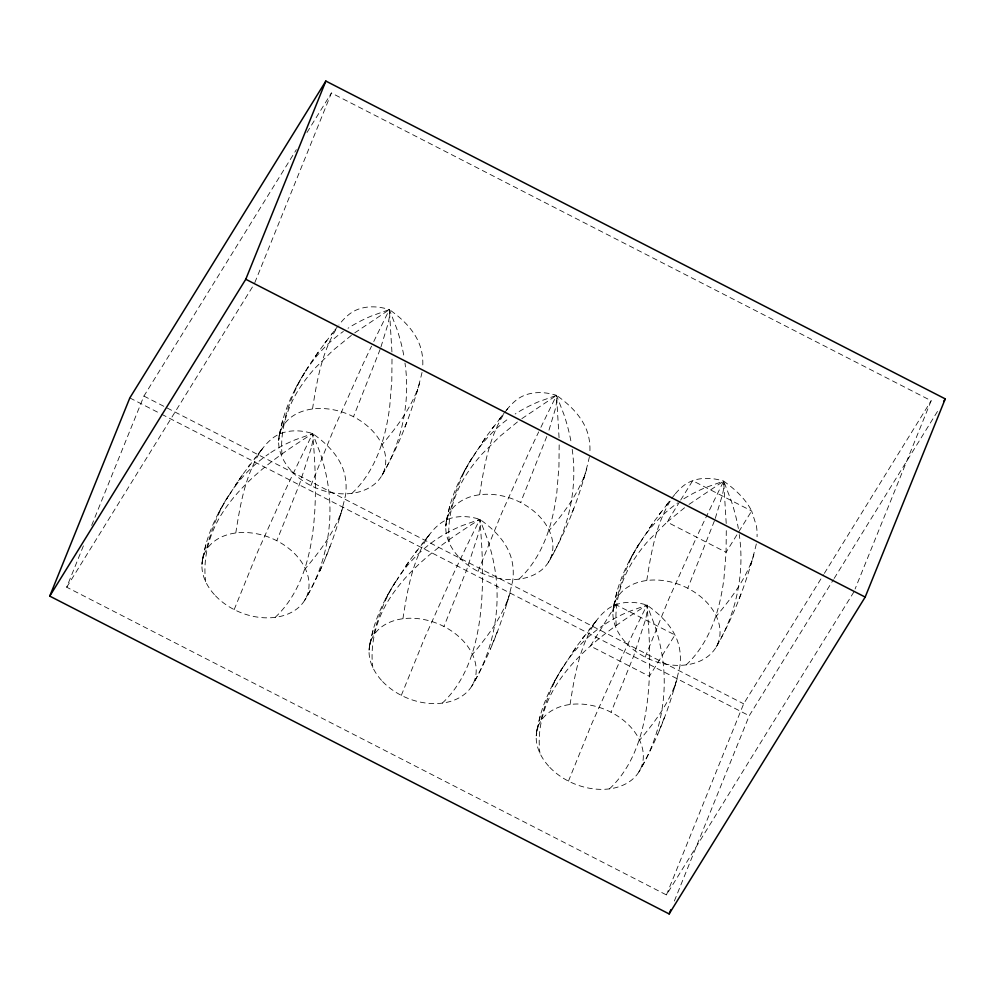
<?xml version="1.0" encoding="UTF-8"?>
<svg xmlns="http://www.w3.org/2000/svg" width="995" height="995" viewBox="0 0 995 995"><rect width="100%" height="100%" fill="white"/><g stroke="black" fill="none" stroke-linecap="round" stroke-linejoin="round"><path stroke-width="0.75" stroke-dasharray="4.97 3.73" d="M389.679 313.537L389.393 309.607C375.413 305.092 358.635 305.39 347.28 315.912A161.538 68.307 82.5 0 0 338.897 325.079M235.79 532.972C240.181 504.925 245.106 475.685 260.603 451.32A161.538 68.307 82.5 0 1 270.578 439.902C281.933 429.38 298.699 429.081 312.679 433.596C327.989 444.355 342.541 458.993 345.439 478.309A161.538 87.747 -25 0 1 345.601 494.925C337.23 531.728 323.499 567.635 304.644 600.383C325.676 565.931 334.308 524.042 327.877 484.117A253.053 172.856 31.7 0 0 320.054 452.688L312.679 433.596L295.055 439.865A253.053 172.856 31.7 0 0 268.874 453.844M312.505 408.982C316.895 380.936 321.808 351.695 337.317 327.33M402.925 618.728C407.316 590.682 412.241 561.441 427.75 537.076A161.538 68.307 82.5 0 1 437.713 525.658C449.068 515.136 465.834 514.85 479.814 519.353C495.137 530.111 509.676 544.75 512.574 564.078A161.538 87.747 -25 0 1 512.736 580.682C504.365 617.497 490.635 653.404 471.779 686.152C492.811 651.688 501.455 609.798 495.012 569.886A253.053 172.856 31.7 0 0 487.189 538.457L479.814 519.353L462.202 525.621A253.053 172.856 31.7 0 0 436.009 539.601C420.649 550.086 407.49 563.68 397.241 579.177M479.64 494.739C484.03 466.692 488.955 437.452 504.453 413.087M570.073 704.497C574.463 676.438 579.376 647.21 594.886 622.833A161.538 68.307 82.5 0 1 604.848 611.428C616.203 600.893 632.982 600.607 646.961 605.122C662.272 615.868 676.811 630.507 679.709 649.834A161.538 87.747 -25 0 1 679.871 666.439C671.501 703.254 657.77 739.161 638.914 771.909C659.959 737.444 668.59 695.555 662.148 655.643A253.053 172.856 31.7 0 0 654.324 624.213L646.961 605.122L629.337 611.39A253.053 172.856 31.7 0 0 603.157 625.357M646.775 580.508C651.165 552.449 656.091 523.221 671.588 498.843M205.865 544.539L201.935 564.364C204.895 539.414 215.393 516.019 228.962 495.1C218.328 511.915 210.84 530.596 206.326 549.937M282.58 420.549L278.637 440.375C283.824 398.124 309.694 362.528 335.091 329.855M373.013 630.295L369.07 650.121C372.03 625.171 382.528 601.776 396.097 580.869C385.463 597.672 377.976 616.353 373.461 635.705M449.715 506.306L445.785 526.131C448.733 501.181 459.23 477.787 472.799 456.879C462.178 473.682 454.69 492.363 450.175 511.716M540.148 716.052L536.218 735.877C539.166 710.928 549.663 687.545 563.232 666.625C552.598 683.428 545.123 702.122 540.608 721.462M616.85 592.062L612.92 611.888C615.88 586.938 626.377 563.556 639.947 542.636C629.313 559.439 621.825 578.132 617.31 597.473M422.042 372.428C413.41 408.659 400.04 444.106 381.346 476.394C401.831 442.775 410.661 402.092 404.977 363.063M589.438 456.693C581.08 493.508 567.349 529.415 548.494 562.163C568.966 528.532 577.809 487.849 572.113 448.82M756.324 543.954C747.693 580.184 734.31 615.631 715.629 647.919C736.113 614.301 744.944 573.605 739.26 534.576M202.371 560.359L203.938 552.3M279.073 436.37L280.652 428.31M369.506 646.116L371.073 638.056M446.208 522.126L447.787 514.067M536.641 731.872L538.22 723.813M613.355 607.883L614.922 599.823M283.028 425.947C287.555 406.607 295.03 387.926 305.664 371.11M311.161 448.322L299.445 484.354L276.797 540.72M339.581 518.072L341.932 510.36M416.296 394.082L418.634 386.371M506.716 603.828L509.067 596.117M583.431 479.839L585.781 472.127M673.864 689.597L676.202 681.873M750.566 565.608L752.916 557.884M548.979 430.163L555.011 410.089A253.053 21.529 -62.8 0 0 556.814 399.293L556.528 395.363C542.549 390.861 525.783 391.147 514.415 401.669A161.538 68.307 82.5 0 0 506.032 410.848M342.964 507.139C335.663 530.36 320.838 550.272 305.316 568.642M419.666 383.15C412.378 406.37 397.54 426.283 382.018 444.653M510.099 592.908C502.798 616.129 487.973 636.029 472.451 654.411M586.801 468.919C579.513 492.139 564.675 512.039 549.153 530.422M677.234 678.665C669.946 701.885 655.108 721.785 639.586 740.168M753.936 554.675C746.648 577.896 731.822 597.796 716.3 616.179M380.973 346.894L387.876 324.333A253.053 21.529 -62.8 0 0 389.679 313.537M715.256 518.42L722.146 495.858A253.053 21.529 -62.8 0 0 723.962 485.05L723.663 481.132C709.684 476.617 692.918 476.903 681.55 487.426A161.538 68.307 82.5 0 0 673.167 496.604M380.115 349.394L353.499 416.731M546.777 436.494L520.634 502.487M714.398 520.92L687.781 588.256M234.173 609.612L257.506 552.138L285.602 489.652A253.053 21.529 -62.8 0 1 302.144 455.038L312.679 433.596L312.977 437.526A253.053 21.529 -62.8 0 1 311.174 448.31M310.888 485.622L334.221 428.148L362.304 365.662A253.053 21.529 -62.8 0 1 371.545 346.16M401.321 695.368L424.654 637.907L452.737 575.408A253.053 21.529 -62.8 0 1 469.279 540.795L479.814 519.353L480.112 523.283A253.053 21.529 -62.8 0 1 478.309 534.066L466.593 570.11L443.932 626.477M478.023 571.379L501.356 513.917L529.439 451.419A253.053 21.529 -62.8 0 1 538.681 431.917M568.456 781.125L591.789 723.663L619.873 661.178A253.053 21.529 -62.8 0 1 636.414 626.551L646.961 605.122L647.247 609.039A253.053 21.529 -62.8 0 1 645.457 619.835L633.728 655.867L611.067 712.246M645.158 657.135L668.491 599.674L696.587 537.188M325.216 558.581L329.992 546.33M404.828 427.116L406.694 422.34M497.127 632.086L490.373 649.001M571.963 512.873L573.841 508.097M664.274 717.855L657.508 734.77M739.111 598.642L740.976 593.866M853.946 591.838L666.439 894.928L66.702 587.199L84.115 544.091M91.664 525.41L143.914 396.085L296.373 149.66M254.795 282.679L331.422 92.995L931.158 400.724L855.103 588.965M666.439 894.928L743.651 703.813L823.549 574.662M674.361 901.01L749.223 715.741L833.35 579.749M320.029 570.744L323.226 563.245M218.651 512.661L224.186 502.823M295.353 388.672L300.888 378.834M385.786 598.418L391.321 588.592M462.501 474.428L468.023 464.603M552.934 684.174L558.456 674.349M629.636 560.185L635.158 550.359M228.141 496.48L226.238 499.589L242.394 474.851L263.799 446.954M304.843 372.491L302.94 375.6C313.238 358.362 326.895 343.001 343.374 331.447M395.276 582.237L393.373 585.358L409.53 560.608L430.947 532.723M471.978 458.247L470.075 461.369L486.232 436.618L504.03 413.286M562.411 667.993L560.508 671.115L576.665 646.364L598.082 618.48M639.126 544.004L637.21 547.126L653.379 522.375L669.374 501.38M306.97 132.534L331.422 92.995M66.702 587.199L254.21 284.11M679.871 501.38L667.085 522.052L649.113 539.887A161.538 87.747 -25 0 0 634.748 558.394C620.843 579.003 613.455 604.351 616.639 629.213M680.667 500.099L692.657 480.722L751.648 510.982L756.411 525.845A161.538 87.747 -25 0 1 757.058 536.703M824.357 573.356L931.158 400.724M834.171 578.431L938.72 409.442M242.394 474.851L235.616 484.664M315.253 356.459L319.096 350.862M482.388 442.215L486.232 436.618M405.686 566.205L409.53 560.608M649.524 527.984L653.379 522.375M572.822 651.974L576.665 646.364M230.106 493.421C240.355 477.923 253.501 464.304 268.886 453.857M473.943 455.188C483.471 440.86 495.386 428.037 509.403 417.999M641.091 540.957C650.854 526.231 663.168 513.121 677.657 502.972M564.376 664.946C574.625 649.436 587.771 635.83 603.169 625.37M325.838 341.758L324.942 343.001L328.624 337.989M249.136 465.747L248.24 466.991L251.922 461.978M492.985 427.514L492.077 428.758L495.771 423.746M416.271 551.504L415.375 552.747L419.057 547.735M660.12 513.271L659.225 514.514L662.906 509.502M583.418 637.273L582.51 638.504L586.192 633.492M337.79 326.36L331.472 334.308M261.076 450.349L254.757 458.297M428.211 536.118L421.905 544.066M595.358 621.875L589.04 629.823M507.649 408.734L498.607 420.077M674.784 494.49L665.742 505.833M351.882 493.358C369.692 476.816 379.978 453.819 385.463 430.487A161.538 68.307 82.5 0 0 389.692 406.768L391.806 380.799L392.03 356.26M275.18 617.348C292.99 600.806 303.276 577.809 308.761 554.476A161.538 68.307 82.5 0 0 312.99 530.758C316.97 498.507 315.427 465.884 312.679 433.596C285.826 450.387 259.434 468.682 238.128 492.351A161.538 87.747 -25 0 0 223.763 510.858C209.858 531.479 202.47 556.814 205.654 581.677M519.029 579.127C536.84 562.573 547.113 539.576 552.611 516.243A161.538 68.307 82.5 0 0 556.827 492.537L558.941 466.555L559.19 443.434M442.315 703.117C460.125 686.562 470.411 663.565 475.896 640.233A161.538 68.307 82.5 0 0 480.125 616.527C484.105 584.264 482.575 551.653 479.814 519.353C452.961 536.143 426.569 554.439 405.263 578.107A161.538 87.747 -25 0 0 390.911 596.627C377.005 617.236 369.618 642.571 372.802 667.446M686.164 664.884C703.975 648.342 714.261 625.345 719.746 602A161.538 68.307 82.5 0 0 723.974 578.294L726.076 552.312L726.313 527.785M609.45 788.873C627.26 772.331 637.546 749.334 643.031 725.989A161.538 68.307 82.5 0 0 647.26 702.283C651.24 670.021 649.71 637.409 646.961 605.122C620.096 621.9 593.716 640.195 572.399 663.876A161.538 87.747 -25 0 0 558.046 682.383C544.141 702.992 536.753 728.34 539.937 753.203M351.359 335.402L332.815 350.526L314.83 368.361A161.538 87.747 -25 0 0 300.478 386.868C286.572 407.49 279.185 432.825 282.369 457.688M517.4 421.992L499.95 436.295L481.966 454.118A161.538 87.747 -25 0 0 467.613 472.637C453.708 493.246 446.32 518.582 449.504 543.457M684.535 507.761L667.085 522.052L726.076 552.312L751.648 510.982C745.429 498.582 734.795 489.092 723.663 481.132L706.04 487.388A253.053 172.856 31.7 0 0 682.321 499.751M354.742 332.877L389.393 309.607C404.704 320.365 419.243 335.004 422.141 354.319A161.538 87.747 -25 0 1 422.788 365.19M521.877 418.634L556.528 395.363C571.839 406.122 586.378 420.761 589.276 440.088A161.538 87.747 -25 0 1 589.749 453.795M689.025 504.39L723.663 481.132L731.039 500.224A253.053 172.856 31.7 0 1 738.352 528.507M143.914 396.085L743.651 703.813M129.823 397.925L160.245 413.534M161.625 414.243L749.223 715.741M726.213 523.469L723.663 481.132L713.129 502.562A253.053 21.529 -62.8 0 0 696.575 537.188M559.066 437.713L556.528 395.363L538.904 401.632A253.053 172.856 31.7 0 0 515.174 413.995M391.93 351.956L389.393 309.607L371.769 315.875A253.053 172.856 31.7 0 0 348.039 328.238M373.772 341.534A253.053 21.529 -62.8 0 1 378.846 331.049L389.393 309.607L396.769 328.698A253.053 172.856 31.7 0 1 404.069 356.981M540.907 427.29A253.053 21.529 -62.8 0 1 545.981 416.805L556.528 395.363L563.904 414.467A253.053 172.856 31.7 0 1 571.205 442.738M615.942 604.711L590.383 646.041L649.374 676.301L674.933 634.972L615.942 604.711M549.775 767.344A55.459 40.223 22 0 0 640.631 768.712A55.459 40.223 22 0 0 578.879 704A55.459 40.223 22 0 0 549.775 767.344M626.477 643.355A55.459 40.223 22 0 0 717.345 644.723A55.459 40.223 22 0 0 655.581 580.01A55.459 40.223 22 0 0 626.477 643.355M382.627 681.575A55.459 40.223 22 0 0 473.496 682.956A55.459 40.223 22 0 0 411.743 618.243A55.459 40.223 22 0 0 382.627 681.575M215.492 595.818A55.459 40.223 22 0 0 306.36 597.187A55.459 40.223 22 0 0 244.596 532.487A55.459 40.223 22 0 0 215.492 595.818M292.207 471.829A55.459 40.223 22 0 0 383.063 473.197A55.459 40.223 22 0 0 321.31 408.497A55.459 40.223 22 0 0 292.207 471.829M459.342 557.586A55.459 40.223 22 0 0 550.21 558.966A55.459 40.223 22 0 0 488.445 494.254A55.459 40.223 22 0 0 459.342 557.586"/><path stroke-width="1.49" d="M49.75 596.117L129.823 397.925L325.85 81.068L945.25 398.883L865.177 597.075L669.15 913.932L49.75 596.117L245.777 279.259L325.85 81.068M669.15 913.932L670.891 909.629M943.621 401.52L945.25 398.883M245.777 279.259L865.177 597.075"/></g></svg>
